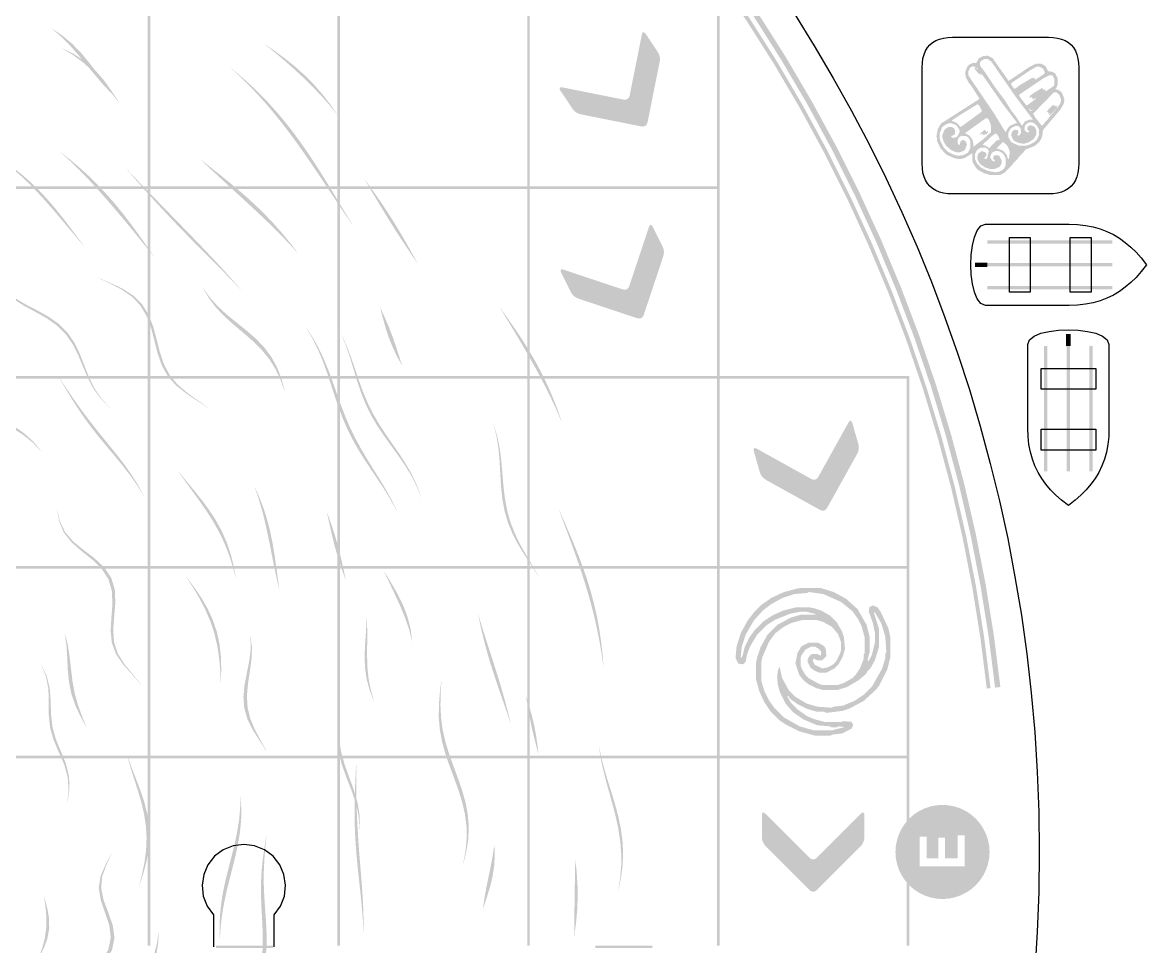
# Model space of a CAD drawing. Header units: millimetres. Extents: x 5 to 414, y 6 to 775.
# Drawn here: x 276.2 to 414.5, y 571.3 to 685 of the extents above; entities that cross this region are included whole.
import ezdxf

# ---------------------------------------------------------------- set-up
doc = ezdxf.new("R2010")
doc.units = ezdxf.units.MM
doc.layers.add('CUT', color=1, linetype='Continuous')
doc.layers.add('RASTER', color=7, linetype='Continuous')

msp = doc.modelspace()

# ---------------------------------------------------------------- hatches: boundary and pattern name
at = {"layer": 'RASTER'}
for points in [[(230.286, 769.398), (236.587, 768.604), (242.856, 767.598), (249.088, 766.38), (255.275, 764.952), (261.411, 763.315), (267.487, 761.472), (273.498, 759.424), (279.436, 757.174), (285.294, 754.724), (291.066, 752.077), (296.745, 749.236), (302.325, 746.205), (307.799, 742.987), (313.16, 739.585), (318.404, 736.004), (323.523, 732.247), (328.513, 728.319), (333.366, 724.225), (338.078, 719.968), (342.644, 715.555), (347.057, 710.989), (351.314, 706.277), (355.408, 701.424), (359.336, 696.434), (363.093, 691.315), (366.674, 686.071), (370.076, 680.71), (373.294, 675.236), (376.325, 669.656), (379.166, 663.977), (381.813, 658.205), (384.263, 652.347), (386.513, 646.409), (388.561, 640.398), (390.404, 634.322), (392.041, 628.186), (393.469, 621.999), (394.687, 615.767), (395.693, 609.497), (396.487, 603.197), (395.837, 603.127), (395.046, 609.405), (394.043, 615.653), (392.83, 621.863), (391.407, 628.029), (389.776, 634.143), (387.939, 640.198), (385.898, 646.187), (383.655, 652.105), (381.214, 657.942), (378.576, 663.694), (375.746, 669.354), (372.725, 674.914), (369.518, 680.369), (366.128, 685.712), (362.559, 690.937), (358.815, 696.039), (354.901, 701.011), (350.821, 705.847), (346.58, 710.543), (342.182, 715.093), (337.632, 719.491), (332.936, 723.732), (328.1, 727.812), (323.128, 731.726), (318.026, 735.47), (312.801, 739.039), (307.458, 742.429), (302.003, 745.636), (296.443, 748.657), (290.783, 751.487), (285.031, 754.125), (279.194, 756.566), (273.277, 758.809), (267.287, 760.85), (261.232, 762.687), (255.118, 764.317), (248.952, 765.741), (242.742, 766.954), (236.494, 767.957), (230.216, 768.748)], [(230.155, 768.19), (236.414, 767.402), (242.644, 766.402), (248.835, 765.192), (254.982, 763.774), (261.078, 762.148), (267.115, 760.316), (273.087, 758.281), (278.986, 756.046), (284.807, 753.612), (290.541, 750.982), (296.183, 748.16), (301.727, 745.148), (307.166, 741.951), (312.493, 738.571), (317.702, 735.013), (322.789, 731.28), (327.746, 727.378), (332.568, 723.31), (337.249, 719.081), (341.785, 714.696), (346.17, 710.16), (350.399, 705.479), (354.467, 700.657), (358.369, 695.7), (362.102, 690.613), (365.66, 685.404), (369.04, 680.076), (372.237, 674.638), (375.249, 669.094), (378.071, 663.452), (380.701, 657.717), (383.135, 651.897), (385.37, 645.998), (387.405, 640.026), (389.237, 633.989), (390.863, 627.893), (392.282, 621.746), (393.492, 615.554), (394.491, 609.325), (395.28, 603.066), (394.815, 603.016), (394.029, 609.259), (393.032, 615.473), (391.825, 621.649), (390.41, 627.781), (388.787, 633.861), (386.961, 639.883), (384.931, 645.84), (382.701, 651.724), (380.273, 657.53), (377.65, 663.25), (374.835, 668.878), (371.831, 674.408), (368.641, 679.833), (365.27, 685.147), (361.721, 690.343), (357.998, 695.417), (354.105, 700.362), (350.047, 705.172), (345.829, 709.842), (341.455, 714.366), (336.931, 718.74), (332.261, 722.958), (327.451, 727.016), (322.506, 730.909), (317.432, 734.632), (312.236, 738.181), (306.922, 741.552), (301.497, 744.742), (295.968, 747.746), (290.339, 750.561), (284.619, 753.184), (278.813, 755.612), (272.929, 757.842), (266.972, 759.872), (260.95, 761.698), (254.87, 763.32), (248.738, 764.736), (242.562, 765.943), (236.348, 766.94), (230.105, 767.726)], [(291.562, 687.823), (291.888, 687.823), (291.888, 664.799), (291.562, 664.799)], [(314.912, 687.823), (315.238, 687.823), (315.238, 664.799), (314.912, 664.799)], [(338.262, 687.823), (338.588, 687.823), (338.588, 664.799), (338.262, 664.799)], [(361.612, 687.823), (361.938, 687.823), (361.938, 664.799), (361.612, 664.799)], [(279.813, 684.178), (281.088, 683.325), (282.268, 682.339), (283.354, 681.23), (284.356, 680.024), (285.3, 678.756), (286.218, 677.473), (287.146, 676.219), (287.134, 676.204), (286.091, 677.315), (285.084, 678.481), (284.094, 679.681), (283.096, 680.885), (282.063, 682.056), (280.971, 683.16), (279.802, 684.162)], [(352.359, 683.395), (352.397, 683.547), (352.443, 683.66), (352.497, 683.732), (352.559, 683.765), (352.629, 683.758), (352.706, 683.712), (352.792, 683.625), (352.885, 683.499), (354.309, 681.362), (354.398, 681.215), (354.471, 681.064), (354.527, 680.911), (354.567, 680.753), (354.59, 680.593), (354.596, 680.43), (354.587, 680.263), (354.561, 680.093), (353.087, 672.724), (353.044, 672.565), (352.984, 672.432), (352.907, 672.324), (352.812, 672.243), (352.7, 672.187), (352.572, 672.157), (352.426, 672.153), (352.263, 672.174), (344.894, 673.648), (344.727, 673.689), (344.569, 673.744), (344.42, 673.814), (344.281, 673.897), (344.152, 673.994), (344.031, 674.105), (343.92, 674.229), (343.818, 674.368), (342.393, 676.505), (342.313, 676.64), (342.266, 676.752), (342.253, 676.841), (342.274, 676.908), (342.328, 676.952), (342.416, 676.974), (342.537, 676.974), (342.692, 676.951), (350.061, 675.477), (350.224, 675.455), (350.37, 675.46), (350.499, 675.49), (350.61, 675.546), (350.705, 675.627), (350.782, 675.735), (350.842, 675.868), (350.885, 676.026)], [(305.985, 682.281), (307.274, 681.391), (308.533, 680.463), (309.748, 679.484), (310.906, 678.445), (311.998, 677.342), (313.021, 676.174), (313.977, 674.948), (314.874, 673.673), (314.859, 673.661), (313.875, 674.858), (312.846, 676.016), (311.776, 677.136), (310.669, 678.221), (309.531, 679.274), (308.366, 680.297), (307.178, 681.294), (305.972, 682.268)], [(280.971, 681.793), (282.488, 681.072), (283.878, 680.171), (285.118, 679.072), (286.215, 677.8), (287.204, 676.41), (288.142, 674.979), (288.13, 674.965), (287.101, 676.285), (286.048, 677.592), (284.93, 678.832), (283.717, 679.959), (282.392, 680.942), (280.96, 681.777)], [(301.887, 679.296), (303.059, 678.311), (304.199, 677.29), (305.302, 676.23), (306.367, 675.132), (307.393, 673.998), (308.379, 672.828), (309.328, 671.626), (310.241, 670.396), (311.121, 669.142), (311.972, 667.867), (312.8, 666.579), (313.608, 665.28), (314.404, 663.977), (315.193, 662.672), (315.979, 661.371), (316.768, 660.076), (316.753, 660.065), (315.902, 661.314), (315.056, 662.569), (314.215, 663.83), (313.374, 665.094), (312.529, 666.358), (311.676, 667.62), (310.81, 668.876), (309.927, 670.122), (309.023, 671.354), (308.094, 672.568), (307.137, 673.759), (306.15, 674.925), (305.131, 676.062), (304.078, 677.169), (302.992, 678.243), (301.874, 679.283)], [(273.592, 668.08), (274.806, 667.243), (275.973, 666.341), (277.088, 665.376), (278.15, 664.35), (279.163, 663.27), (280.132, 662.147), (281.062, 660.99), (281.966, 659.814), (282.854, 658.631), (283.738, 657.454), (283.725, 657.441), (282.777, 658.551), (281.833, 659.672), (280.887, 660.797), (279.93, 661.919), (278.956, 663.029), (277.955, 664.117), (276.923, 665.173), (275.852, 666.188), (274.738, 667.155), (273.58, 668.065)], [(280.883, 668.969), (282.111, 668.005), (283.301, 666.994), (284.451, 665.938), (285.559, 664.837), (286.624, 663.693), (287.647, 662.511), (288.632, 661.295), (289.583, 660.052), (290.505, 658.79), (291.406, 657.515), (292.293, 656.236), (292.279, 656.223), (291.309, 657.427), (290.334, 658.629), (289.352, 659.829), (288.361, 661.025), (287.358, 662.214), (286.338, 663.392), (285.299, 664.556), (284.237, 665.699), (283.147, 666.817), (282.026, 667.904), (280.871, 668.955)], [(298.107, 668.074), (299.291, 667.143), (300.476, 666.205), (301.652, 665.253), (302.814, 664.279), (303.953, 663.28), (305.064, 662.249), (306.141, 661.185), (307.181, 660.086), (308.18, 658.952), (309.138, 657.783), (310.054, 656.583), (310.039, 656.572), (309.02, 657.695), (307.971, 658.79), (306.897, 659.861), (305.806, 660.912), (304.704, 661.948), (303.597, 662.975), (302.488, 663.994), (301.382, 665.011), (300.281, 666.026), (299.184, 667.042), (298.093, 668.061)], [(289.026, 666.851), (290.035, 665.805), (291.043, 664.761), (292.052, 663.718), (293.063, 662.677), (294.074, 661.638), (295.087, 660.598), (296.101, 659.557), (297.113, 658.514), (298.123, 657.465), (299.128, 656.409), (300.126, 655.345), (301.114, 654.269), (302.089, 653.18), (303.05, 652.075), (303.035, 652.064), (302.023, 653.129), (301, 654.18), (299.97, 655.22), (298.938, 656.253), (297.909, 657.284), (296.885, 658.316), (295.87, 659.352), (294.864, 660.395), (293.87, 661.446), (292.885, 662.507), (291.91, 663.578), (290.942, 664.658), (289.977, 665.745), (289.013, 666.837)], [(318.33, 665.567), (319.22, 664.339), (320.09, 663.098), (320.936, 661.84), (321.755, 660.563), (322.544, 659.269), (323.308, 657.96), (324.052, 656.64), (324.785, 655.316), (324.769, 655.306), (323.923, 656.556), (323.083, 657.811), (322.257, 659.075), (321.448, 660.35), (320.654, 661.639), (319.873, 662.939), (319.096, 664.247), (318.315, 665.556)], [(268.212, 664.799), (291.888, 664.799), (291.888, 664.473), (268.212, 664.473)], [(291.562, 664.799), (315.238, 664.799), (315.238, 664.473), (291.562, 664.473)], [(291.562, 664.473), (291.888, 664.473), (291.888, 641.449), (291.562, 641.449)], [(314.912, 664.799), (338.588, 664.799), (338.588, 664.473), (314.912, 664.473)], [(314.912, 664.473), (315.238, 664.473), (315.238, 641.449), (314.912, 641.449)], [(338.262, 664.799), (361.938, 664.799), (361.938, 664.473), (338.262, 664.473)], [(338.262, 664.473), (338.588, 664.473), (338.588, 641.449), (338.262, 641.449)], [(361.612, 664.473), (361.938, 664.473), (361.938, 641.449), (361.612, 641.449)], [(353.22, 659.711), (353.277, 659.857), (353.337, 659.962), (353.399, 660.027), (353.465, 660.052), (353.533, 660.037), (353.604, 659.981), (353.678, 659.885), (353.755, 659.749), (354.904, 657.451), (354.973, 657.294), (355.027, 657.136), (355.063, 656.976), (355.083, 656.815), (355.086, 656.653), (355.073, 656.49), (355.042, 656.326), (354.995, 656.16), (352.619, 649.031), (352.557, 648.879), (352.48, 648.754), (352.39, 648.657), (352.287, 648.588), (352.169, 648.546), (352.037, 648.532), (351.892, 648.546), (351.733, 648.588), (344.604, 650.964), (344.443, 651.026), (344.293, 651.1), (344.154, 651.187), (344.027, 651.287), (343.91, 651.399), (343.804, 651.524), (343.709, 651.662), (343.626, 651.812), (342.477, 654.11), (342.414, 654.253), (342.381, 654.37), (342.38, 654.46), (342.408, 654.524), (342.467, 654.562), (342.557, 654.572), (342.677, 654.557), (342.828, 654.515), (349.958, 652.138), (350.117, 652.097), (350.262, 652.083), (350.394, 652.097), (350.511, 652.138), (350.615, 652.207), (350.705, 652.304), (350.781, 652.429), (350.844, 652.581)], [(394.868, 658.151), (410.279, 658.151), (410.279, 657.74), (394.868, 657.74)], [(271.344, 655.569), (272.19, 654.262), (273.085, 653.03), (274.104, 651.945), (275.279, 651.029), (276.595, 650.247), (277.988, 649.525), (279.363, 648.765), (280.624, 647.879), (281.696, 646.812), (282.556, 645.557), (283.232, 644.156), (283.804, 642.686), (284.378, 641.236), (285.055, 639.882), (285.902, 638.664), (286.932, 637.578), (286.917, 637.567), (285.842, 638.621), (284.954, 639.806), (284.24, 641.128), (283.635, 642.549), (283.038, 643.993), (282.344, 645.374), (281.476, 646.615), (280.402, 647.676), (279.149, 648.562), (277.788, 649.33), (276.417, 650.067), (275.128, 650.871), (273.984, 651.817), (273.001, 652.936), (272.141, 654.206), (271.332, 655.555)], [(393.374, 655.423), (394.868, 655.423), (394.868, 654.863), (393.374, 654.863)], [(394.868, 655.349), (410.279, 655.349), (410.279, 654.938), (394.868, 654.938)], [(285.438, 653.556), (286.956, 652.918), (288.442, 652.224), (289.775, 651.374), (290.865, 650.305), (291.681, 649.008), (292.254, 647.526), (292.675, 645.946), (293.071, 644.369), (293.571, 642.89), (294.277, 641.57), (295.231, 640.423), (296.407, 639.416), (297.715, 638.478), (299.024, 637.521), (299.008, 637.511), (297.64, 638.431), (296.278, 639.332), (295.054, 640.304), (294.061, 641.42), (293.328, 642.715), (292.811, 644.177), (292.412, 645.745), (292, 647.327), (291.448, 648.819), (290.664, 650.137), (289.613, 651.235), (288.326, 652.122), (286.891, 652.858), (285.424, 653.544)], [(298.383, 652.284), (299.238, 651.1), (300.219, 650.012), (301.316, 649.003), (302.492, 648.04), (303.691, 647.081), (304.847, 646.078), (305.896, 644.994), (306.789, 643.803), (307.501, 642.498), (308.037, 641.09), (308.431, 639.609), (308.415, 639.599), (307.909, 641.014), (307.272, 642.358), (306.477, 643.607), (305.527, 644.756), (304.45, 645.814), (303.298, 646.811), (302.133, 647.787), (301.018, 648.787), (300.004, 649.852), (299.12, 651.01), (298.369, 652.272)], [(394.868, 652.547), (410.279, 652.547), (410.279, 652.136), (394.868, 652.136)], [(320.197, 649.829), (320.727, 648.693), (321.224, 647.539), (321.678, 646.365), (322.091, 645.172), (322.479, 643.97), (322.868, 642.774), (322.852, 642.766), (322.259, 643.851), (321.725, 644.969), (321.26, 646.128), (320.862, 647.329), (320.513, 648.565), (320.181, 649.82)], [(334.92, 649.861), (335.858, 648.558), (336.778, 647.241), (337.669, 645.903), (338.521, 644.542), (339.326, 643.155), (340.079, 641.74), (340.775, 640.298), (341.413, 638.83), (341.995, 637.338), (342.524, 635.826), (342.507, 635.819), (341.873, 637.288), (341.198, 638.738), (340.486, 640.171), (339.745, 641.589), (338.978, 642.992), (338.19, 644.384), (337.386, 645.764), (336.569, 647.135), (335.741, 648.497), (334.904, 649.852)], [(311.054, 647.436), (311.877, 646.194), (312.605, 644.894), (313.245, 643.543), (313.813, 642.156), (314.332, 640.746), (314.829, 639.331), (315.33, 637.926), (315.863, 636.541), (316.444, 635.185), (317.086, 633.859), (317.788, 632.561), (318.542, 631.284), (319.328, 630.016), (320.122, 628.745), (320.895, 627.459), (321.618, 626.148), (322.265, 624.802), (322.247, 624.796), (321.537, 626.116), (320.755, 627.403), (319.927, 628.664), (319.084, 629.911), (318.258, 631.157), (317.473, 632.416), (316.751, 633.7), (316.1, 635.016), (315.521, 636.368), (315.001, 637.754), (314.523, 639.167), (314.06, 640.595), (313.582, 642.024), (313.062, 643.436), (312.475, 644.816), (311.804, 646.149), (311.038, 647.426)], [(315.441, 646.517), (316.057, 645.164), (316.59, 643.768), (317.074, 642.351), (317.549, 640.936), (318.054, 639.544), (318.622, 638.189), (319.271, 636.877), (320.005, 635.606), (320.811, 634.366), (321.66, 633.139), (322.515, 631.907), (323.331, 630.652), (324.069, 629.358), (324.697, 628.016), (325.198, 626.623), (325.181, 626.617), (324.624, 627.987), (323.944, 629.307), (323.159, 630.58), (322.302, 631.815), (321.417, 633.029), (320.547, 634.243), (319.731, 635.475), (318.999, 636.743), (318.363, 638.057), (317.818, 639.42), (317.345, 640.826), (316.911, 642.26), (316.473, 643.701), (315.99, 645.124), (315.425, 646.507)], [(405.137, 646.626), (405.137, 645.132), (404.577, 645.132), (404.577, 646.626)], [(402.26, 645.132), (402.26, 629.721), (401.849, 629.721), (401.849, 645.132)], [(405.062, 645.132), (405.062, 629.721), (404.651, 629.721), (404.651, 645.132)], [(407.864, 645.132), (407.864, 629.721), (407.453, 629.721), (407.453, 645.132)], [(268.212, 641.449), (291.888, 641.449), (291.888, 641.123), (268.212, 641.123)], [(280.704, 641.216), (281.537, 639.98), (282.373, 638.752), (283.227, 637.539), (284.107, 636.348), (285.017, 635.176), (285.95, 634.018), (286.895, 632.862), (287.833, 631.695), (288.743, 630.505), (289.604, 629.281), (290.399, 628.014), (291.115, 626.703), (291.099, 626.694), (290.311, 627.965), (289.451, 629.192), (288.535, 630.38), (287.584, 631.54), (286.622, 632.685), (285.671, 633.83), (284.75, 634.991), (283.869, 636.176), (283.032, 637.394), (282.233, 638.643), (281.459, 639.918), (280.69, 641.204)], [(291.562, 641.449), (315.238, 641.449), (315.238, 641.123), (291.562, 641.123)], [(291.562, 641.123), (291.888, 641.123), (291.888, 618.099), (291.562, 618.099)], [(314.912, 641.449), (338.588, 641.449), (338.588, 641.123), (314.912, 641.123)], [(314.912, 641.123), (315.238, 641.123), (315.238, 618.099), (314.912, 618.099)], [(338.262, 641.449), (361.938, 641.449), (361.938, 641.123), (338.262, 641.123)], [(338.262, 641.123), (338.588, 641.123), (338.588, 618.099), (338.262, 618.099)], [(361.612, 641.449), (385.288, 641.449), (385.288, 641.123), (361.612, 641.123)], [(361.612, 641.123), (361.938, 641.123), (361.938, 618.099), (361.612, 618.099)], [(384.962, 641.123), (385.288, 641.123), (385.288, 618.099), (384.962, 618.099)], [(269.702, 638.875), (270.883, 637.905), (272.195, 637.039), (273.586, 636.219), (274.985, 635.379), (276.31, 634.456), (277.491, 633.402), (278.475, 632.193), (278.46, 632.182), (277.374, 633.315), (276.115, 634.304), (274.748, 635.188), (273.353, 636.024), (272.008, 636.877), (270.774, 637.808), (269.688, 638.862)], [(334.136, 635.483), (334.587, 634.037), (334.89, 632.534), (335.083, 630.996), (335.216, 629.445), (335.346, 627.902), (335.526, 626.386), (335.803, 624.91), (336.206, 623.479), (336.744, 622.092), (337.405, 620.738), (338.155, 619.404), (338.947, 618.074), (339.725, 616.73), (339.707, 616.725), (338.857, 618.049), (337.997, 619.359), (337.188, 620.674), (336.481, 622.01), (335.91, 623.384), (335.491, 624.806), (335.215, 626.278), (335.053, 627.797), (334.958, 629.349), (334.872, 630.915), (334.738, 632.474), (334.5, 634.001), (334.119, 635.476)], [(377.76, 635.67), (377.843, 635.803), (377.921, 635.896), (377.995, 635.948), (378.064, 635.961), (378.128, 635.933), (378.188, 635.865), (378.243, 635.757), (378.293, 635.609), (378.999, 633.139), (379.039, 632.972), (379.062, 632.806), (379.068, 632.643), (379.058, 632.481), (379.031, 632.321), (378.988, 632.163), (378.928, 632.007), (378.851, 631.853), (375.201, 625.284), (375.112, 625.146), (375.014, 625.037), (374.908, 624.959), (374.793, 624.91), (374.67, 624.891), (374.538, 624.901), (374.398, 624.942), (374.249, 625.012), (367.68, 628.661), (367.533, 628.752), (367.4, 628.852), (367.279, 628.963), (367.172, 629.085), (367.078, 629.217), (366.997, 629.359), (366.93, 629.512), (366.875, 629.675), (366.169, 632.145), (366.134, 632.297), (366.123, 632.418), (366.138, 632.507), (366.178, 632.565), (366.243, 632.591), (366.333, 632.585), (366.449, 632.547), (366.589, 632.478), (373.158, 628.829), (373.307, 628.758), (373.448, 628.718), (373.579, 628.707), (373.703, 628.727), (373.818, 628.775), (373.924, 628.854), (374.022, 628.963), (374.111, 629.101)], [(295.339, 629.729), (296.296, 628.563), (297.268, 627.395), (298.223, 626.207), (299.128, 624.985), (299.955, 623.716), (300.678, 622.396), (301.284, 621.021), (301.767, 619.597), (302.136, 618.132), (302.407, 616.637), (302.39, 616.63), (302.019, 618.087), (301.561, 619.515), (301.008, 620.906), (300.359, 622.257), (299.622, 623.566), (298.814, 624.836), (297.955, 626.076), (297.07, 627.294), (296.185, 628.505), (295.322, 629.72)], [(304.763, 627.741), (305.349, 626.438), (305.856, 625.101), (306.285, 623.733), (306.64, 622.339), (306.931, 620.926), (307.171, 619.5), (307.377, 618.07), (307.567, 616.643), (307.762, 615.227), (307.744, 615.221), (307.432, 616.597), (307.139, 617.984), (306.859, 619.382), (306.58, 620.788), (306.291, 622.197), (305.978, 623.603), (305.625, 624.999), (305.219, 626.379), (304.746, 627.733)], [(280.412, 625.089), (280.764, 623.572), (281.417, 622.239), (282.416, 621.091), (283.677, 620.062), (285.018, 619.045), (286.215, 617.93), (287.079, 616.645), (287.522, 615.174), (287.591, 613.562), (287.448, 611.89), (287.323, 610.253), (287.429, 608.718), (287.895, 607.311), (288.714, 606.006), (289.752, 604.745), (290.784, 603.458), (290.766, 603.454), (289.663, 604.721), (288.558, 605.96), (287.677, 607.243), (287.159, 608.628), (287.011, 610.143), (287.105, 611.762), (287.23, 613.419), (287.158, 615.023), (286.724, 616.49), (285.882, 617.777), (284.72, 618.901), (283.423, 619.934), (282.214, 620.985), (281.275, 622.16), (280.685, 623.526), (280.396, 625.079)], [(313.653, 624.622), (314.136, 623.285), (314.582, 621.935), (314.979, 620.57), (315.328, 619.19), (315.639, 617.801), (315.934, 616.41), (315.916, 616.404), (315.442, 617.736), (315.001, 619.077), (314.606, 620.436), (314.258, 621.814), (313.942, 623.21), (313.635, 624.615)], [(342.191, 624.98), (342.82, 623.562), (343.441, 622.137), (344.046, 620.702), (344.624, 619.257), (345.168, 617.798), (345.669, 616.325), (346.12, 614.837), (346.517, 613.334), (346.857, 611.819), (347.139, 610.291), (347.365, 608.753), (347.538, 607.208), (347.664, 605.657), (347.646, 605.653), (347.433, 607.189), (347.178, 608.718), (346.881, 610.24), (346.542, 611.752), (346.162, 613.255), (345.745, 614.749), (345.295, 616.232), (344.816, 617.707), (344.313, 619.173), (343.792, 620.631), (343.259, 622.083), (342.717, 623.53), (342.173, 624.975)], [(268.212, 618.099), (291.888, 618.099), (291.888, 617.773), (268.212, 617.773)], [(291.562, 618.099), (315.238, 618.099), (315.238, 617.773), (291.562, 617.773)], [(291.562, 617.773), (291.888, 617.773), (291.888, 594.749), (291.562, 594.749)], [(314.912, 618.099), (338.588, 618.099), (338.588, 617.773), (314.912, 617.773)], [(314.912, 617.773), (315.238, 617.773), (315.238, 594.749), (314.912, 594.749)], [(320.707, 617.369), (321.519, 616.031), (322.302, 614.675), (322.99, 613.283), (323.533, 611.846), (323.909, 610.364), (324.119, 608.844), (324.101, 608.84), (323.72, 610.319), (323.222, 611.767), (322.633, 613.187), (321.992, 614.588), (321.333, 615.976), (320.69, 617.363)], [(338.262, 618.099), (361.938, 618.099), (361.938, 617.773), (338.262, 617.773)], [(338.262, 617.773), (338.588, 617.773), (338.588, 594.749), (338.262, 594.749)], [(361.612, 618.099), (385.288, 618.099), (385.288, 617.773), (361.612, 617.773)], [(361.612, 617.773), (361.938, 617.773), (361.938, 594.749), (361.612, 594.749)], [(384.962, 617.773), (385.288, 617.773), (385.288, 594.749), (384.962, 594.749)], [(296.32, 616.76), (297.272, 615.497), (298.16, 614.196), (298.943, 612.846), (299.59, 611.442), (300.079, 609.984), (300.406, 608.478), (300.579, 606.935), (300.622, 605.367), (300.57, 603.788), (300.551, 603.784), (300.493, 605.335), (300.353, 606.875), (300.109, 608.394), (299.746, 609.884), (299.258, 611.336), (298.651, 612.748), (297.939, 614.118), (297.147, 615.451), (296.303, 616.753)], [(318.51, 611.77), (318.584, 610.267), (318.579, 608.753), (318.561, 607.247), (318.596, 605.76), (318.738, 604.302), (319.015, 602.872), (319.429, 601.465), (319.411, 601.462), (318.872, 602.846), (318.495, 604.254), (318.299, 605.698), (318.265, 607.18), (318.339, 608.696), (318.443, 610.232), (318.492, 611.765)], [(332.244, 612.134), (332.687, 610.658), (333.152, 609.183), (333.628, 607.707), (334.107, 606.228), (334.578, 604.742), (335.033, 603.248), (335.466, 601.746), (335.871, 600.234), (336.245, 598.714), (336.226, 598.712), (335.725, 600.214), (335.209, 601.707), (334.694, 603.193), (334.196, 604.675), (333.725, 606.156), (333.291, 607.64), (332.897, 609.129), (332.544, 610.625), (332.226, 612.13)], [(281.383, 609.779), (281.751, 608.334), (281.979, 606.847), (282.141, 605.35), (282.322, 603.871), (282.59, 602.424), (282.98, 601.013), (283.482, 599.625), (284.045, 598.243), (284.027, 598.239), (283.303, 599.584), (282.667, 600.935), (282.189, 602.316), (281.892, 603.746), (281.744, 605.227), (281.673, 606.745), (281.578, 608.273), (281.366, 609.773)], [(304.208, 609.514), (304.399, 608.078), (304.34, 606.586), (304.132, 605.071), (303.903, 603.567), (303.779, 602.102), (303.859, 600.688), (304.187, 599.322), (304.742, 597.99), (305.448, 596.669), (306.186, 595.338), (306.167, 595.335), (305.302, 596.648), (304.481, 597.948), (303.834, 599.26), (303.45, 600.61), (303.351, 602.014), (303.495, 603.478), (303.784, 604.989), (304.083, 606.521), (304.256, 608.04), (304.19, 609.509)], [(278.422, 606.047), (279.13, 604.604), (279.514, 603.055), (279.632, 601.438), (279.675, 599.817), (279.86, 598.242), (280.294, 596.723), (280.915, 595.231), (281.523, 593.72), (281.898, 592.164), (281.932, 590.563), (281.694, 588.945), (281.676, 588.944), (281.833, 590.552), (281.724, 592.141), (281.288, 593.685), (280.637, 595.182), (279.995, 596.664), (279.562, 598.176), (279.402, 599.75), (279.403, 601.377), (279.346, 603.006), (279.034, 604.574), (278.404, 606.041)], [(327.714, 604.031), (327.622, 602.482), (327.592, 600.952), (327.666, 599.443), (327.866, 597.953), (328.198, 596.478), (328.643, 595.011), (329.166, 593.543), (329.715, 592.068), (330.232, 590.579), (330.662, 589.075), (330.954, 587.557), (331.077, 586.028), (331.016, 584.496), (330.779, 582.965), (330.398, 581.441), (330.379, 581.442), (330.669, 582.965), (330.817, 584.493), (330.798, 586.021), (330.607, 587.543), (330.26, 589.054), (329.793, 590.551), (329.257, 592.032), (328.708, 593.502), (328.205, 594.966), (327.798, 596.432), (327.521, 597.909), (327.389, 599.404), (327.396, 600.922), (327.513, 602.464), (327.695, 604.028)], [(338.15, 602.051), (338.504, 600.888), (338.831, 599.718), (339.112, 598.539), (339.339, 597.352), (339.515, 596.158), (339.653, 594.959), (339.634, 594.957), (339.333, 596.139), (339.037, 597.318), (338.767, 598.498), (338.529, 599.679), (338.322, 600.863), (338.132, 602.048)], [(315.172, 600.002), (315.08, 598.371), (315.13, 596.768), (315.377, 595.192), (315.812, 593.634), (316.37, 592.079), (316.942, 590.511), (317.406, 588.924), (317.66, 587.317), (317.649, 585.697), (317.631, 585.696), (317.53, 587.311), (317.178, 588.911), (316.642, 590.49), (316.031, 592.049), (315.474, 593.6), (315.077, 595.157), (314.904, 596.738), (314.951, 598.352), (315.153, 599.999)], [(268.212, 594.749), (291.888, 594.749), (291.888, 594.423), (268.212, 594.423)], [(291.562, 594.749), (315.238, 594.749), (315.238, 594.423), (291.562, 594.423)], [(314.912, 594.749), (338.588, 594.749), (338.588, 594.423), (314.912, 594.423)], [(338.262, 594.749), (361.938, 594.749), (361.938, 594.423), (338.262, 594.423)], [(347.103, 595.866), (347.412, 594.419), (347.796, 592.973), (348.231, 591.525), (348.685, 590.07), (349.122, 588.607), (349.508, 587.134), (349.809, 585.652), (350.001, 584.164), (350.066, 582.672), (349.997, 581.18), (349.8, 579.692), (349.49, 578.211), (349.472, 578.211), (349.704, 579.694), (349.828, 581.182), (349.834, 582.672), (349.721, 584.161), (349.499, 585.646), (349.187, 587.125), (348.812, 588.594), (348.405, 590.056), (347.999, 591.511), (347.627, 592.961), (347.315, 594.411), (347.084, 595.864)], [(361.612, 594.749), (385.288, 594.749), (385.288, 594.423), (361.612, 594.423)], [(289.079, 594.692), (289.586, 593.294), (290.134, 591.888), (290.675, 590.467), (291.154, 589.026), (291.524, 587.566), (291.745, 586.09), (291.796, 584.605), (291.675, 583.118), (291.399, 581.638), (291.005, 580.171), (290.54, 578.721), (290.521, 578.722), (290.879, 580.176), (291.175, 581.641), (291.369, 583.117), (291.432, 584.597), (291.351, 586.075), (291.13, 587.544), (290.792, 588.999), (290.371, 590.438), (289.912, 591.863), (289.461, 593.277), (289.061, 594.69)], [(291.562, 594.423), (291.888, 594.423), (291.888, 571.399), (291.562, 571.399)], [(314.912, 594.423), (315.238, 594.423), (315.238, 571.399), (314.912, 571.399)], [(317.231, 593.603), (317.233, 592.136), (317.241, 590.673), (317.263, 589.213), (317.304, 587.755), (317.367, 586.299), (317.451, 584.843), (317.553, 583.386), (317.668, 581.926), (317.789, 580.462), (317.907, 578.994), (318.011, 577.522), (318.092, 576.047), (318.137, 574.57), (318.139, 573.092), (318.121, 573.094), (318.044, 574.577), (317.926, 576.057), (317.782, 577.533), (317.624, 579.004), (317.466, 580.469), (317.319, 581.929), (317.196, 583.384), (317.102, 584.837), (317.043, 586.289), (317.021, 587.743), (317.034, 589.199), (317.076, 590.661), (317.139, 592.128), (317.213, 593.601)], [(338.262, 594.423), (338.588, 594.423), (338.588, 571.399), (338.262, 571.399)], [(361.612, 594.423), (361.938, 594.423), (361.938, 571.399), (361.612, 571.399)], [(384.962, 594.423), (385.288, 594.423), (385.288, 571.399), (384.962, 571.399)], [(302.977, 589.856), (303.088, 588.371), (303.069, 586.88), (302.928, 585.387), (302.687, 583.9), (302.369, 582.421), (302.007, 580.953), (301.633, 579.497), (301.277, 578.049), (300.966, 576.607), (300.719, 575.166), (300.548, 573.722), (300.455, 572.27), (300.436, 572.272), (300.411, 573.736), (300.47, 575.188), (300.621, 576.631), (300.858, 578.071), (301.168, 579.514), (301.526, 580.964), (301.904, 582.424), (302.267, 583.896), (302.583, 585.378), (302.819, 586.869), (302.95, 588.363), (302.959, 589.855)], [(379.259, 587.553), (379.375, 587.658), (379.476, 587.726), (379.561, 587.756), (379.631, 587.749), (379.685, 587.705), (379.724, 587.623), (379.747, 587.504), (379.755, 587.347), (379.755, 584.779), (379.747, 584.607), (379.724, 584.442), (379.685, 584.282), (379.631, 584.13), (379.561, 583.983), (379.476, 583.844), (379.375, 583.71), (379.259, 583.583), (373.945, 578.269), (373.821, 578.161), (373.698, 578.084), (373.574, 578.037), (373.45, 578.022), (373.326, 578.037), (373.202, 578.084), (373.079, 578.161), (372.955, 578.269), (367.641, 583.583), (367.525, 583.71), (367.424, 583.844), (367.339, 583.983), (367.269, 584.13), (367.215, 584.282), (367.176, 584.442), (367.153, 584.607), (367.145, 584.779), (367.145, 587.347), (367.153, 587.504), (367.176, 587.623), (367.215, 587.705), (367.269, 587.749), (367.339, 587.756), (367.424, 587.726), (367.525, 587.658), (367.641, 587.553), (372.955, 582.239), (373.079, 582.13), (373.202, 582.053), (373.326, 582.007), (373.45, 581.991), (373.574, 582.007), (373.698, 582.053), (373.821, 582.13), (373.945, 582.239)], [(306.188, 584.972), (306.046, 583.484), (305.926, 582.001), (305.857, 580.52), (305.853, 579.038), (305.91, 577.55), (306.008, 576.055), (306.116, 574.552), (306.193, 573.046), (306.2, 571.54), (306.105, 570.043), (305.89, 568.56), (305.553, 567.097), (305.111, 565.656), (304.592, 564.236), (304.037, 562.831), (303.486, 561.433), (303.468, 561.437), (303.931, 562.854), (304.401, 564.274), (304.841, 565.705), (305.214, 567.153), (305.493, 568.619), (305.665, 570.102), (305.733, 571.595), (305.716, 573.095), (305.648, 574.593), (305.566, 576.086), (305.509, 577.572), (305.509, 579.051), (305.583, 580.527), (305.731, 582.003), (305.937, 583.484), (306.17, 584.972)], [(334.23, 583.757), (334.276, 582.442), (334.197, 581.128), (333.988, 579.818), (333.665, 578.516), (333.264, 577.224), (332.839, 575.94), (332.82, 575.941), (333.013, 577.235), (333.243, 578.531), (333.504, 579.83), (333.776, 581.134), (334.025, 582.443), (334.212, 583.756)], [(287.195, 582.82), (286.499, 581.347), (285.97, 579.893), (285.843, 578.434), (286.156, 576.941), (286.739, 575.406), (287.284, 573.847), (287.485, 572.307), (287.174, 570.831), (286.393, 569.441), (285.378, 568.117), (284.449, 566.805), (283.871, 565.434), (283.735, 563.959), (283.922, 562.386), (283.904, 562.391), (283.621, 563.989), (283.665, 565.483), (284.16, 566.867), (285.019, 568.188), (285.981, 569.513), (286.727, 570.901), (287.026, 572.369), (286.835, 573.9), (286.322, 575.447), (285.791, 576.97), (285.548, 578.451), (285.759, 579.901), (286.382, 581.349), (287.177, 582.82)], [(344.196, 581.988), (344.355, 580.416), (344.456, 578.842), (344.477, 577.268), (344.412, 575.697), (344.267, 574.13), (344.057, 572.569), (344.039, 572.57), (344.068, 574.143), (344.082, 575.714), (344.098, 577.284), (344.124, 578.852), (344.156, 580.42), (344.178, 581.988)], [(278.832, 577.372), (279.199, 576.081), (279.428, 574.788), (279.449, 573.509), (279.23, 572.26), (278.78, 571.052), (278.152, 569.887), (278.133, 569.89), (278.59, 571.085), (278.914, 572.309), (279.087, 573.558), (279.111, 574.825), (279.007, 576.1), (278.814, 577.374)], [(292.934, 573.075), (292.857, 571.641), (292.612, 570.229), (292.214, 568.843), (291.7, 567.486), (291.122, 566.15), (290.539, 564.826), (290.003, 563.5), (289.552, 562.159), (289.2, 560.795), (288.938, 559.402), (288.92, 559.408), (289.056, 560.835), (289.293, 562.227), (289.651, 563.585), (290.127, 564.918), (290.688, 566.24), (291.285, 567.564), (291.858, 568.904), (292.348, 570.269), (292.709, 571.661), (292.915, 573.077)], [(299.968, 571.399), (306.973, 571.399), (306.973, 571.073), (299.968, 571.073)], [(346.668, 571.399), (353.673, 571.399), (353.673, 571.073), (346.668, 571.073)]]:
    msp.add_hatch(color=7, dxfattribs=at).paths.add_polyline_path(points)
h = msp.add_hatch(color=7, dxfattribs=at)
h.paths.add_polyline_path([(394.388, 680.834), (394.937, 680.859), (395.536, 680.555), (397.504, 677.767), (400.08, 679.489), (400.843, 679.874), (401.499, 679.874), (401.933, 679.653), (402.097, 679.489), (402.376, 678.948), (402.893, 678.89), (403.246, 678.669), (403.549, 678.07), (403.549, 677.332), (403.41, 676.979), (403.246, 676.782), (403.82, 676.536), (404.066, 676.29), (404.369, 675.527), (404.287, 674.953), (403.902, 674.273), (401.72, 671.697), (401.663, 671.099), (401.499, 670.606), (401.277, 670.254), (400.703, 669.762), (399.588, 669.319), (399.227, 668.859), (398.767, 668.417), (398.653, 668.203), (398.029, 667.596), (397.915, 667.383), (397.012, 666.481), (396.414, 666.178), (395.265, 666.178), (394.445, 666.424), (393.764, 666.809), (393.436, 667.137), (393.133, 667.654), (393.051, 667.9), (393.026, 668.859), (392.149, 668.31), (391.575, 668.146), (390.918, 668.228), (389.992, 668.613), (389.746, 668.777), (389.089, 669.516), (388.704, 670.36), (388.704, 670.77), (388.622, 670.935), (388.786, 671.837), (389.171, 672.517), (393.928, 675.552), (392.993, 677.028), (392.534, 677.635), (392.231, 678.234), (392.149, 678.808), (392.419, 679.522), (392.616, 679.735), (393.051, 679.956), (393.518, 679.981), (393.846, 680.555)])
h.paths.add_polyline_path([(394.527, 680.448), (394.093, 680.227), (393.953, 679.956), (394.011, 679.604), (394.716, 678.669), (395.897, 676.897), (397.094, 675.306), (397.783, 674.191), (398.489, 673.256), (399.096, 672.304), (399.178, 672.271), (399.506, 672.763), (400.022, 672.985), (400.49, 673.01), (398.357, 675.831), (395.372, 680.145), (394.937, 680.448)], flags=0)
h.paths.add_polyline_path([(393.051, 679.546), (392.78, 679.407), (392.559, 678.972), (392.559, 678.48), (392.698, 678.209), (395.618, 673.912), (397.127, 671.451), (397.455, 672.025), (397.701, 672.271), (398.521, 672.599), (398.489, 672.681), (396.717, 675.011), (394.257, 678.537), (394.142, 678.505), (394.142, 678.62), (393.978, 678.423), (394.093, 678.702), (393.928, 678.587), (393.846, 678.62), (393.354, 679.194), (393.297, 679.3), (393.379, 679.382), (393.732, 679.161), (393.732, 679.243), (393.215, 679.546)], flags=0)
h.paths.add_polyline_path([(401.171, 679.546), (400.843, 679.464), (400.162, 679.079), (397.865, 677.52), (397.808, 677.332), (398.029, 676.979), (398.275, 676.782), (398.932, 677.274), (400.326, 678.095), (400.432, 678.152), (400.572, 678.095), (400.654, 678.209), (400.761, 677.906), (401.769, 678.537), (401.966, 678.751), (401.851, 679.079), (401.687, 679.325)], flags=0)
h.paths.add_polyline_path([(402.565, 678.48), (401.802, 678.095), (398.817, 676.077), (398.85, 675.831), (399.67, 674.765), (399.801, 674.765), (400.785, 675.503), (400.843, 675.609), (400.785, 675.667), (400.457, 675.388), (400.572, 675.667), (400.375, 675.552), (400.408, 675.749), (400.047, 675.716), (400.162, 675.962), (400.49, 676.208), (401.605, 676.897), (401.687, 676.864), (401.745, 676.676), (402.048, 676.733), (401.991, 676.512), (402.048, 676.454), (403.032, 677.11), (403.139, 677.332), (403.139, 677.988), (402.918, 678.423)], flags=0)
h.paths.add_polyline_path([(403.057, 676.348), (400.514, 673.723), (400.818, 673.206), (401.581, 672.247), (401.851, 672.468), (401.966, 672.681), (402.343, 673.042), (402.458, 673.256), (403.303, 674.215), (403.246, 674.273), (403.164, 674.109), (402.622, 673.584), (402.425, 673.584), (402.622, 673.863), (402.343, 673.748), (402.376, 673.945), (402.179, 673.912), (402.343, 674.191), (403, 674.847), (403.082, 674.65), (403.164, 674.765), (403.246, 674.65), (403.524, 674.683), (403.385, 674.461), (403.492, 674.437), (403.877, 675.035), (403.959, 675.445), (403.738, 676.044), (403.385, 676.348)], flags=0)
h.paths.add_polyline_path([(393.625, 674.871), (391.55, 673.584), (390.566, 672.928), (390.533, 672.846), (391.107, 672.599), (391.55, 672.14), (391.681, 672.14), (394.142, 673.945), (394.199, 674.133), (393.978, 674.568), (393.814, 674.814)], flags=0)
h.paths.add_polyline_path([(400.104, 674.379), (400.022, 674.297), (400.08, 674.191), (400.268, 674.051), (400.572, 674.322), (400.293, 674.158), (400.129, 674.24)], flags=0)
h.paths.add_polyline_path([(394.831, 673.206), (394.585, 673.092), (392.149, 671.345), (392.665, 671.041), (392.993, 670.631), (393.133, 670.278), (393.158, 669.647), (394.47, 670.664), (395.323, 671.451), (395.347, 672.083), (395.265, 672.493), (395.044, 673.01)], flags=0)
h.paths.add_polyline_path([(400.022, 672.657), (399.752, 672.517), (399.506, 672.271), (399.448, 671.755), (399.67, 671.484), (400.022, 671.427), (400.047, 671.533), (399.776, 671.837), (399.834, 672.107), (400.186, 672.329), (400.703, 672.107), (400.925, 671.673), (400.925, 671.263), (400.785, 670.91), (400.539, 670.582), (399.94, 670.196), (399.366, 670.032), (398.792, 670.114), (398.275, 670.336), (398.029, 670.582), (397.808, 671.099), (397.947, 671.533), (398.218, 671.755), (398.653, 671.697), (398.71, 671.345), (398.546, 671.099), (398.628, 671.017), (398.817, 671.074), (399.038, 671.345), (398.981, 671.943), (398.735, 672.189), (398.382, 672.247), (397.783, 671.943), (397.48, 671.427), (397.48, 670.852), (397.701, 670.418), (397.947, 670.172), (398.792, 669.786), (399.612, 669.786), (399.94, 669.868), (400.703, 670.254), (400.949, 670.5), (401.253, 671.099), (401.253, 671.755), (401.031, 672.189), (400.703, 672.517), (400.432, 672.657)], flags=0)
h.paths.add_polyline_path([(390.262, 672.575), (389.828, 672.435), (389.336, 672.107), (389.032, 671.345), (389.032, 670.688), (389.114, 670.36), (389.5, 669.598), (390.074, 669.024), (390.672, 668.72), (391.247, 668.556), (391.985, 668.638), (392.501, 668.941), (392.805, 669.54), (392.805, 670.278), (392.665, 670.631), (392.337, 670.959), (391.657, 671.017), (391.386, 670.795), (391.247, 670.524), (391.247, 670.114), (391.353, 669.893), (391.468, 669.893), (391.632, 670.385), (391.903, 670.524), (392.255, 670.303), (392.37, 669.926), (392.173, 669.352), (392.009, 669.188), (391.493, 668.966), (391.082, 668.966), (390.402, 669.27), (389.828, 669.762), (389.524, 670.278), (389.36, 670.77), (389.36, 671.099), (389.582, 671.697), (389.828, 671.943), (390.098, 672.083), (390.508, 672.083), (390.779, 671.943), (390.918, 671.673), (390.918, 671.345), (390.812, 671.123), (390.451, 670.992), (390.484, 670.828), (390.59, 670.77), (390.918, 670.77), (391.222, 670.959), (391.493, 671.509), (391.435, 671.779), (391.107, 672.271), (390.672, 672.493)], flags=0)
h.paths.add_polyline_path([(394.552, 671.73), (394.667, 671.73), (394.634, 671.615), (394.798, 671.451), (394.88, 671.566), (394.995, 671.566), (394.831, 671.205), (394.691, 671.263), (394.503, 671.123), (394.306, 671.123), (394.339, 671.32), (394.175, 671.205), (393.978, 671.205), (394.175, 671.451)], flags=0)
h.paths.add_polyline_path([(395.897, 671.32), (395.323, 670.877), (394.798, 670.336), (394.585, 670.221), (394.306, 669.893), (394.691, 669.786), (395.159, 669.483), (395.241, 669.647), (396.061, 670.467), (396.307, 670.5), (396.389, 670.385), (396.332, 670.77), (396.192, 671.041)], flags=0)
h.paths.add_polyline_path([(396.799, 670.254), (396.028, 669.483), (396.848, 669.155), (397.258, 668.663), (397.398, 668.228), (397.537, 668.089), (397.644, 669.048), (397.48, 669.54), (397.258, 669.893)], flags=0)
h.paths.add_polyline_path([(394.035, 669.54), (393.6, 669.237), (393.379, 668.802), (393.379, 668.146), (393.6, 667.629), (394.175, 667.055), (395.019, 666.67), (395.864, 666.53), (396.332, 666.588), (396.766, 666.809), (396.93, 666.973), (397.152, 667.408), (397.152, 668.228), (396.93, 668.663), (396.684, 668.909), (396.25, 669.13), (395.839, 669.13), (395.454, 668.941), (395.265, 668.556), (395.265, 668.31), (395.487, 667.957), (395.733, 667.842), (395.815, 667.957), (395.593, 668.228), (395.651, 668.499), (395.839, 668.638), (396.274, 668.581), (396.438, 668.417), (396.66, 667.9), (396.66, 667.654), (396.389, 667.186), (395.757, 666.916), (395.183, 666.916), (394.585, 667.137), (394.093, 667.465), (393.928, 667.629), (393.707, 668.064), (393.65, 668.367), (393.764, 668.827), (394.199, 669.13), (394.634, 668.991), (394.773, 668.802), (394.773, 668.556), (394.47, 668.253), (394.691, 668.146), (394.798, 668.203), (394.937, 668.474), (394.937, 668.72), (395.077, 669.106), (394.962, 669.319), (394.691, 669.54)], flags=0)
h = msp.add_hatch(color=7, dxfattribs=at)
h.paths.add_polyline_path([(371.688, 615.359), (374.318, 615.397), (375.971, 614.889), (377.534, 614.037), (378.932, 612.766), (380.037, 610.822), (380.419, 609.297), (380.419, 607.518), (380.165, 606.628), (380.203, 606.285), (380.673, 607.136), (381.054, 608.662), (381.054, 609.805), (380.8, 611.076), (380.292, 612.474), (380.381, 613.021), (380.8, 613.237), (381.346, 613.021), (381.728, 612.512), (382.706, 610.441), (382.96, 609.297), (382.96, 606.882), (382.579, 605.357), (381.601, 603.413), (381.219, 602.904), (379.694, 601.506), (377.877, 600.528), (377.114, 600.274), (375.081, 600.019), (374.827, 600.147), (373.937, 600.147), (372.666, 600.528), (371.484, 601.125), (370.595, 601.761), (370.417, 602.091), (370.252, 602.053), (370.722, 601.252), (371.611, 600.363), (372.755, 599.6), (373.556, 599.257), (374.954, 598.876), (376.86, 598.876), (377.114, 599.003), (378.169, 598.914), (378.385, 598.494), (378.169, 598.075), (376.987, 597.478), (375.844, 597.351), (375.589, 597.224), (373.683, 597.224), (371.777, 597.732), (370.086, 598.583), (369.324, 599.092), (368.18, 600.236), (367.418, 601.379), (366.82, 602.688), (366.439, 604.086), (366.439, 606.247), (366.566, 606.882), (366.947, 608.026), (367.799, 609.589), (369.07, 610.86), (370.633, 611.712), (371.904, 612.093), (373.683, 612.093), (373.772, 612.182), (372.539, 612.474), (371.904, 612.474), (370.633, 612.22), (368.816, 611.496), (367.799, 610.86), (366.528, 609.589), (365.676, 608.153), (365.295, 607.136), (365.168, 606.374), (364.952, 606.082), (364.787, 605.993), (364.24, 606.082), (363.897, 606.755), (364.024, 608.153), (364.533, 609.805), (365.384, 611.369), (366.274, 612.512), (367.036, 613.275), (368.307, 614.164), (369.87, 614.889)])
h.paths.add_polyline_path([(372.92, 614.889), (372.666, 614.762), (371.141, 614.635), (369.616, 614.126), (368.307, 613.402), (367.29, 612.639), (366.147, 611.369), (365.168, 609.678), (364.66, 608.153), (364.533, 606.882), (364.622, 606.793), (364.787, 607.136), (365.041, 608.153), (365.638, 609.335), (366.274, 610.225), (367.29, 611.241), (368.434, 612.004), (369.743, 612.601), (371.268, 612.983), (373.048, 612.983), (373.683, 612.855), (374.446, 612.601), (375.5, 612.004), (376.39, 611.114), (376.987, 610.059), (377.241, 609.297), (377.369, 607.899), (377.114, 607.009), (376.644, 606.082), (376.009, 605.446), (375.081, 604.976), (374.191, 604.976), (373.645, 605.192), (373.137, 605.573), (372.793, 606.247), (372.793, 606.628), (373.009, 607.047), (373.302, 607.264), (373.937, 607.264), (374.407, 607.047), (374.446, 607.518), (374.102, 607.937), (373.683, 608.153), (373.175, 608.153), (372.501, 607.81), (372.031, 607.136), (371.904, 606.755), (371.904, 605.866), (372.031, 605.484), (372.501, 604.684), (372.882, 604.302), (374.191, 603.578), (374.573, 603.451), (376.479, 603.451), (377.241, 603.705), (378.296, 604.302), (378.678, 604.684), (379.186, 605.446), (379.656, 606.628), (379.656, 607.136), (379.783, 607.391), (379.783, 609.297), (379.402, 610.695), (378.932, 611.623), (378.296, 612.512), (376.898, 613.656), (374.7, 614.635)], flags=0)
h.paths.add_polyline_path([(381.016, 612.436), (380.927, 612.347), (381.562, 610.314), (381.562, 608.153), (381.054, 606.501), (380.457, 605.446), (380.126, 605.141), (379.948, 604.811), (379.059, 604.048), (377.623, 603.197), (376.352, 602.815), (374.7, 602.815), (373.81, 603.07), (372.882, 603.54), (372.374, 603.921), (371.739, 604.684), (371.268, 606.12), (371.522, 607.391), (371.993, 608.191), (372.92, 608.662), (374.064, 608.662), (374.789, 608.242), (374.992, 607.937), (375.081, 607.009), (374.573, 606.501), (373.937, 606.501), (373.467, 606.717), (373.429, 606.374), (373.645, 605.955), (374.573, 605.484), (375.208, 605.611), (375.882, 605.955), (376.263, 606.336), (376.733, 607.264), (376.86, 607.645), (376.86, 608.789), (376.517, 609.716), (375.755, 610.606), (374.7, 611.203), (373.81, 611.457), (372.158, 611.457), (370.76, 611.076), (369.832, 610.606), (368.816, 609.843), (368.053, 608.827), (367.201, 606.882), (367.074, 606.247), (367.074, 603.959), (367.456, 602.688), (368.053, 601.506), (368.688, 600.617), (369.832, 599.473), (371.777, 598.367), (373.556, 597.859), (375.716, 597.859), (377.33, 598.278), (376.606, 598.367), (376.352, 598.24), (375.716, 598.24), (375.462, 598.367), (373.937, 598.494), (372.247, 599.219), (370.976, 600.108), (370.086, 601.125), (369.362, 602.561), (369.108, 603.451), (369.019, 604.379), (369.108, 605.23), (369.324, 605.7), (369.616, 604.341), (370.468, 602.777), (371.23, 602.015), (372.666, 601.163), (373.937, 600.782), (375.716, 600.655), (375.971, 600.782), (377.114, 600.909), (378.55, 601.506), (379.694, 602.269), (380.711, 603.286), (381.944, 605.484), (382.325, 606.755), (382.325, 607.264), (382.452, 607.518), (382.325, 609.424), (381.817, 611.076)], flags=0)
h = msp.add_hatch(color=7, dxfattribs=at)
h.paths.add_polyline_path([(395.158, 582.911), (395.109, 582.155), (394.961, 581.412), (394.718, 580.695), (394.383, 580.016), (393.962, 579.386), (393.462, 578.816), (392.893, 578.317), (392.263, 577.896), (391.584, 577.561), (390.866, 577.317), (390.123, 577.17), (389.368, 577.12), (388.612, 577.17), (387.869, 577.317), (387.152, 577.561), (386.472, 577.896), (385.842, 578.317), (385.273, 578.816), (384.773, 579.386), (384.353, 580.016), (384.018, 580.695), (383.774, 581.412), (383.626, 582.155), (383.577, 582.911), (383.626, 583.667), (383.774, 584.41), (384.018, 585.127), (384.353, 585.806), (384.773, 586.436), (385.273, 587.006), (385.842, 587.505), (386.472, 587.926), (387.152, 588.261), (387.869, 588.504), (388.612, 588.652), (389.368, 588.702), (390.123, 588.652), (390.866, 588.504), (391.584, 588.261), (392.263, 587.926), (392.893, 587.505), (393.462, 587.006), (393.962, 586.436), (394.383, 585.806), (394.718, 585.127), (394.961, 584.41), (395.109, 583.667)])
h.paths.add_polyline_path([(386.569, 581.136), (392.104, 581.136), (392.104, 584.944), (391.228, 584.944), (391.228, 582.121), (389.665, 582.121), (389.665, 584.662), (388.836, 584.662), (388.836, 582.121), (387.429, 582.121), (387.429, 584.803), (386.569, 584.803), (386.569, 581.136)], flags=0)

# ---------------------------------------------------------------- linework, layer by layer
at = {"layer": 'CUT'}
for points in [[(386.863, 679.403), (386.888, 679.988), (386.965, 680.528), (387.094, 681.019), (387.277, 681.462), (387.513, 681.855), (387.802, 682.198), (388.145, 682.487), (388.538, 682.723), (388.981, 682.906), (389.472, 683.035), (390.012, 683.112), (390.597, 683.138), (402.404, 683.138), (402.988, 683.112), (403.528, 683.035), (404.019, 682.906), (404.462, 682.723), (404.856, 682.487), (405.198, 682.198), (405.488, 681.855), (405.724, 681.462), (405.906, 681.019), (406.035, 680.528), (406.112, 679.988), (406.138, 679.403), (406.138, 667.596), (406.112, 667.012), (406.035, 666.472), (405.906, 665.981), (405.724, 665.538), (405.488, 665.144), (405.198, 664.802), (404.856, 664.512), (404.462, 664.276), (404.019, 664.094), (403.528, 663.965), (402.988, 663.888), (402.404, 663.862), (390.597, 663.862), (390.012, 663.888), (389.472, 663.965), (388.981, 664.094), (388.538, 664.276), (388.145, 664.512), (387.802, 664.802), (387.513, 665.144), (387.277, 665.538), (387.094, 665.981), (386.965, 666.472), (386.888, 667.012), (386.863, 667.596)], [(394.656, 660.138), (404.958, 660.138), (405.987, 660.102), (406.965, 659.994), (407.891, 659.816), (408.769, 659.569), (409.601, 659.253), (410.391, 658.869), (411.141, 658.42), (411.855, 657.905), (412.535, 657.328), (413.184, 656.687), (413.807, 655.986), (414.47, 655.143), (413.807, 654.3), (413.184, 653.599), (412.535, 652.959), (411.855, 652.381), (411.141, 651.866), (410.391, 651.417), (409.601, 651.033), (408.769, 650.717), (407.891, 650.47), (406.965, 650.292), (405.987, 650.185), (404.958, 650.149), (394.656, 650.149), (394.084, 650.362), (393.627, 650.936), (393.289, 651.762), (393.051, 652.781), (392.91, 653.929), (392.862, 655.143), (392.91, 656.357), (393.051, 657.506), (393.289, 658.524), (393.627, 659.351), (394.084, 659.924)], [(397.597, 658.506), (400.172, 658.506), (400.172, 651.781), (397.597, 651.781)], [(405.069, 658.506), (407.644, 658.506), (407.644, 651.781), (405.069, 651.781)], [(409.851, 645.344), (409.851, 635.042), (409.815, 634.013), (409.708, 633.035), (409.53, 632.109), (409.283, 631.231), (408.967, 630.399), (408.583, 629.609), (408.134, 628.859), (407.619, 628.145), (407.041, 627.465), (406.401, 626.816), (405.7, 626.193), (404.857, 625.53), (404.014, 626.193), (403.313, 626.816), (402.672, 627.465), (402.095, 628.145), (401.58, 628.859), (401.131, 629.609), (400.747, 630.399), (400.431, 631.231), (400.184, 632.109), (400.006, 633.035), (399.898, 634.013), (399.863, 635.042), (399.863, 645.344), (400.076, 645.916), (400.649, 646.373), (401.476, 646.711), (402.494, 646.949), (403.643, 647.09), (404.857, 647.138), (406.071, 647.09), (407.219, 646.949), (408.238, 646.711), (409.064, 646.373), (409.638, 645.916)], [(408.219, 642.403), (408.219, 639.828), (401.494, 639.828), (401.494, 642.403)], [(408.219, 634.931), (408.219, 632.356), (401.494, 632.356), (401.494, 634.931)]]:
    msp.add_lwpolyline(points, close=True, dxfattribs=at)
msp.add_lwpolyline([(307.136, 571.236), (307.136, 575.182), (307.913, 576.255), (308.391, 577.49), (308.536, 578.807), (308.34, 580.117), (307.815, 581.333), (306.997, 582.375), (305.94, 583.173), (304.714, 583.674), (303.4, 583.845), (302.086, 583.674), (300.86, 583.173), (299.803, 582.375), (298.985, 581.333), (298.46, 580.117), (298.264, 578.807), (298.409, 577.49), (298.887, 576.255), (299.664, 575.182), (299.664, 571.236)], dxfattribs=at)
msp.add_circle((210, 582.911), 191.273, dxfattribs=at)

doc.saveas('drawing.dxf')
